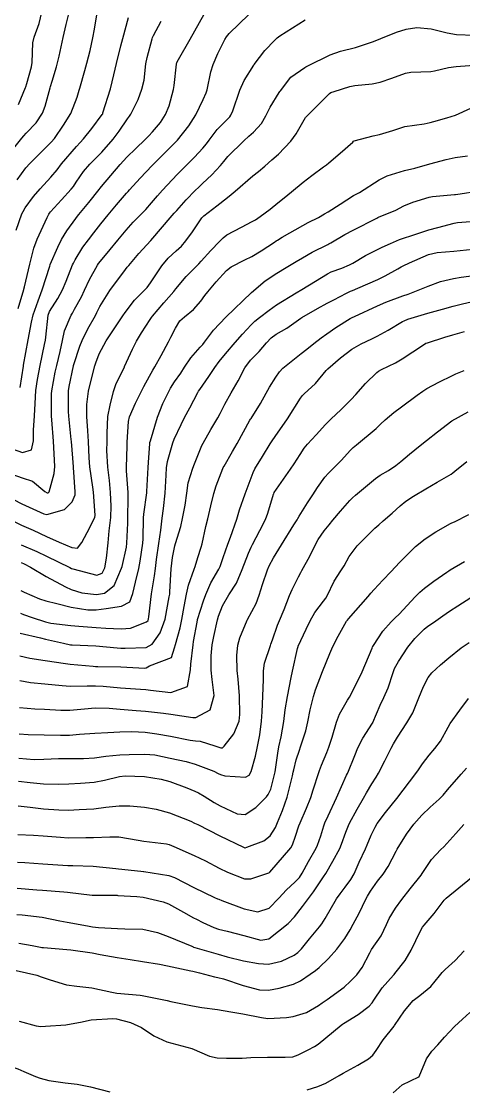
# Model space of a CAD drawing. Header units: metres. Extents: x 307586 to 320046, y 7427249 to 7434250.
# Drawn here: x 319731.2 to 319766.2, y 7429329.7 to 7429414.4 of the extents above; entities that cross this region are included whole.
import ezdxf

# ---------------------------------------------------------------- set-up
doc = ezdxf.new("R2010")
doc.units = ezdxf.units.M
doc.header["$MEASUREMENT"] = 0
doc.layers.add('Curvas de Nivel 1m', color=11, linetype='Continuous')
doc.layers.add('Curvas de Nivel 5m', color=15, linetype='Continuous')

msp = doc.modelspace()

# ---------------------------------------------------------------- linework, layer by layer
at = {"layer": 'Curvas de Nivel 1m', "flags": 128}
for points, elevation in [([(319730.482, 7429404.193), (319731.23, 7429405.113), (319731.383, 7429405.294), (319731.569, 7429405.489), (319732.359, 7429406.324), (319732.855, 7429407.097), (319733.063, 7429407.631), (319733.475, 7429409.091), (319733.505, 7429409.201), (319733.621, 7429409.624), (319733.959, 7429410.765), (319734.049, 7429411.084), (319734.177, 7429411.611), (319734.489, 7429413.078), (319734.727, 7429414.128), (319734.986, 7429415.07)], 839), ([(319730.946, 7429407.77), (319731.513, 7429409.111), (319731.54, 7429409.184), (319731.618, 7429409.435), (319731.976, 7429410.769), (319732.033, 7429411.106), (319732.107, 7429412.657), (319732.197, 7429413.105), (319732.585, 7429414.19), (319732.82, 7429415.099)], 838), ([(319729.649, 7429380.755), (319731.269, 7429380.189), (319731.982, 7429380.389), (319732.152, 7429381.097), (319732.15, 7429381.955), (319732.226, 7429383.096), (319732.278, 7429384.06), (319732.335, 7429385.095), (319732.454, 7429385.975), (319732.678, 7429387.09), (319733.03, 7429388.745), (319733.099, 7429389.084), (319733.131, 7429389.329), (319733.31, 7429391.081), (319733.406, 7429391.353), (319734.085, 7429392.405), (319734.448, 7429393.07), (319734.735, 7429393.761), (319735.248, 7429395.062), (319735.311, 7429395.195), (319735.449, 7429395.453), (319736.067, 7429396.451), (319736.504, 7429397.05), (319736.929, 7429397.595), (319737.486, 7429398.303), (319738.069, 7429399.031), (319738.718, 7429399.808), (319739.519, 7429400.738), (319739.647, 7429400.882), (319739.766, 7429401.008), (319740.606, 7429401.926), (319741.542, 7429402.934), (319741.599, 7429402.989), (319743.563, 7429404.936), (319744.452, 7429406.084), (319745.001, 7429406.949), (319745.605, 7429408.159), (319745.843, 7429408.705), (319745.916, 7429408.937), (319746.206, 7429410.363), (319746.382, 7429410.933), (319746.769, 7429411.812), (319747.3, 7429412.924), (319747.439, 7429413.149), (319747.668, 7429413.4), (319749.207, 7429414.897)], 844), ([(319730.781, 7429397.816), (319731.229, 7429399.113), (319731.318, 7429399.29), (319731.5, 7429399.582), (319732.142, 7429400.472), (319732.679, 7429401.093), (319733.532, 7429402.009), (319734.013, 7429402.601), (319734.376, 7429403.072), (319735.557, 7429404.453), (319735.854, 7429404.763), (319736.123, 7429405.054), (319736.76, 7429405.863), (319737.592, 7429406.971), (319737.619, 7429407.013), (319737.636, 7429407.039), (319737.655, 7429407.101), (319738.252, 7429409.03), (319738.526, 7429410.13), (319738.737, 7429411.024), (319739.077, 7429412.438), (319739.225, 7429413.017), (319739.68, 7429414.673)], 841), ([(319730.931, 7429391.592), (319731.377, 7429393.11), (319731.388, 7429393.146), (319731.425, 7429393.314), (319731.857, 7429395.104), (319732.184, 7429396.378), (319732.444, 7429397.095), (319733.235, 7429398.829), (319733.353, 7429399.082), (319733.406, 7429399.169), (319733.496, 7429399.268), (319734.371, 7429400.211), (319735.136, 7429401.064), (319735.309, 7429401.278), (319735.528, 7429401.618), (319736.116, 7429402.475), (319736.613, 7429403.049), (319737.08, 7429403.512), (319737.553, 7429403.999), (319738.458, 7429405.027), (319738.932, 7429405.661), (319739.587, 7429406.638), (319739.749, 7429406.85), (319739.867, 7429407.007), (319740.433, 7429408.174), (319740.745, 7429408.999), (319740.906, 7429409.715), (319741.06, 7429410.996), (319741.15, 7429411.493), (319741.548, 7429412.991), (319741.576, 7429413.079), (319741.666, 7429413.256), (319742.267, 7429414.394)], 842), ([(319731.092, 7429385.347), (319731.352, 7429387.021), (319731.363, 7429387.1), (319731.728, 7429389.105), (319731.984, 7429390.511), (319732.131, 7429391.099), (319732.527, 7429392.207), (319732.845, 7429393.089), (319733.442, 7429394.967), (319733.47, 7429395.053), (319733.481, 7429395.08), (319734.067, 7429396.471), (319734.358, 7429397.071), (319734.777, 7429397.77), (319735.49, 7429398.731), (319735.635, 7429398.915), (319735.752, 7429399.057), (319736.543, 7429400.014), (319737.341, 7429401.042), (319737.421, 7429401.144), (319737.525, 7429401.274), (319739.009, 7429403.018), (319739.549, 7429403.609), (319740.263, 7429404.296), (319741.003, 7429404.996), (319741.281, 7429405.279), (319741.572, 7429405.601), (319742.21, 7429406.354), (319742.612, 7429406.98), (319742.898, 7429407.679), (319743.246, 7429408.974), (319743.304, 7429409.287), (319743.477, 7429410.972), (319743.517, 7429411.098), (319743.647, 7429411.35), (319744.56, 7429412.957), (319745.683, 7429414.94)], 843), ([(319729.269, 7429377.13), (319731.218, 7429376.121), (319732.967, 7429375.323), (319733.206, 7429375.282), (319734.616, 7429375.661), (319735.221, 7429376.285), (319735.447, 7429376.841), (319735.463, 7429377.058), (319735.324, 7429378.988), (319735.321, 7429379.059), (319735.263, 7429379.733), (319735.154, 7429381.061), (319735.14, 7429381.206), (319734.951, 7429383.064), (319734.929, 7429383.442), (319734.922, 7429385.064), (319734.964, 7429385.428), (319735.327, 7429387.06), (319735.33, 7429387.083), (319735.354, 7429387.156), (319735.822, 7429388.602), (319735.993, 7429389.054), (319736.441, 7429389.996), (319737.05, 7429391.044), (319737.175, 7429391.273), (319737.41, 7429391.755), (319738.192, 7429393.028), (319739.44, 7429394.698), (319739.58, 7429394.87), (319739.696, 7429395.007), (319740.507, 7429395.95), (319741.45, 7429396.99), (319743.148, 7429398.965), (319743.308, 7429399.151), (319743.499, 7429399.375), (319744.25, 7429400.215), (319744.959, 7429400.946), (319745.241, 7429401.227), (319745.529, 7429401.499), (319746.272, 7429402.197), (319746.961, 7429402.926), (319747.223, 7429403.246), (319747.55, 7429403.643), (319748.815, 7429404.901), (319749.206, 7429405.258), (319749.573, 7429405.59), (319750.205, 7429406.262), (319750.566, 7429406.88), (319750.901, 7429407.576), (319751.611, 7429408.722), (319751.674, 7429408.807), (319751.714, 7429408.869), (319752.551, 7429409.939), (319753.641, 7429410.718), (319753.725, 7429410.765), (319753.878, 7429410.846), (319755.652, 7429411.72), (319756.472, 7429411.995), (319757.658, 7429412.291), (319759.097, 7429412.778), (319759.665, 7429413.01), (319760.92, 7429413.508), (319761.673, 7429413.756), (319762.533, 7429413.883), (319763.678, 7429413.767), (319764.931, 7429413.454), (319765.672, 7429413.324), (319767.075, 7429413.283)], 846), ([(319729.772, 7429375.124), (319731.196, 7429374.422), (319732.11, 7429374.014), (319733.187, 7429373.516), (319734.173, 7429373.07), (319735.179, 7429372.655), (319735.629, 7429372.605), (319735.99, 7429373.052), (319736.389, 7429373.85), (319737.01, 7429375.042), (319737.033, 7429375.214), (319736.894, 7429377.043), (319736.848, 7429377.432), (319736.613, 7429379.046), (319736.553, 7429379.758), (319736.494, 7429381.048), (319736.442, 7429381.898), (319736.378, 7429383.049), (319736.385, 7429383.977), (319736.516, 7429385.048), (319736.671, 7429385.709), (319737.02, 7429387.043), (319737.099, 7429387.299), (319737.362, 7429387.997), (319737.903, 7429389.032), (319738.494, 7429389.916), (319739.223, 7429391.013), (319739.406, 7429391.29), (319740.154, 7429392.264), (319740.9, 7429392.995), (319741.158, 7429393.26), (319741.429, 7429393.636), (319742.313, 7429394.977), (319742.821, 7429395.6), (319743.461, 7429396.181), (319743.875, 7429396.548), (319744.222, 7429396.953), (319744.744, 7429397.684), (319745.491, 7429398.786), (319745.561, 7429398.871), (319745.641, 7429398.939), (319746.688, 7429399.745), (319747.515, 7429400.4), (319747.803, 7429400.631), (319748.127, 7429400.911), (319749.535, 7429402.115), (319749.97, 7429402.454), (319750.475, 7429402.881), (319751.038, 7429403.385), (319751.553, 7429403.841), (319752.551, 7429404.855), (319752.974, 7429405.447), (319753.588, 7429406.553), (319753.708, 7429406.731), (319753.811, 7429406.847), (319755.611, 7429408.639), (319755.713, 7429408.718), (319755.968, 7429408.816), (319757.229, 7429409.193), (319757.62, 7429409.27), (319758.979, 7429409.423), (319759.625, 7429409.546), (319760.536, 7429409.854), (319761.636, 7429410.263), (319762.046, 7429410.336), (319763.638, 7429410.389), (319763.927, 7429410.437), (319765.041, 7429410.709), (319765.644, 7429410.796), (319767.41, 7429410.918)], 847), ([(319731.18, 7429372.864), (319732.413, 7429372.329), (319733.172, 7429371.972), (319735.029, 7429371.061), (319735.162, 7429370.997), (319735.262, 7429370.958), (319737.154, 7429370.457), (319737.579, 7429370.611), (319737.79, 7429371.031), (319737.936, 7429371.794), (319738.053, 7429373.027), (319738.154, 7429373.987), (319738.282, 7429375.024), (319738.307, 7429375.933), (319738.258, 7429377.025), (319738.17, 7429377.954), (319738.036, 7429379.028), (319737.968, 7429380.334), (319737.977, 7429381.03), (319737.977, 7429381.717), (319738.042, 7429383.029), (319738.213, 7429383.927), (319738.482, 7429385.023), (319738.699, 7429385.653), (319739.352, 7429386.957), (319739.368, 7429386.995), (319739.988, 7429388.383), (319740.303, 7429389.001), (319740.711, 7429389.668), (319741.399, 7429390.716), (319741.504, 7429390.886), (319741.58, 7429390.987), (319742.488, 7429392.048), (319743.27, 7429392.962), (319743.425, 7429393.153), (319744.242, 7429394.144), (319745.051, 7429394.944), (319745.254, 7429395.134), (319745.449, 7429395.351), (319746.191, 7429396.204), (319746.891, 7429396.926), (319747.181, 7429397.217), (319747.478, 7429397.446), (319748.634, 7429398.052), (319749.489, 7429398.497), (319749.738, 7429398.64), (319750.108, 7429398.884), (319750.892, 7429399.486), (319751.51, 7429399.98), (319752.004, 7429400.375), (319752.597, 7429400.854), (319753.531, 7429401.624), (319754.212, 7429402.157), (319755.13, 7429402.824), (319755.366, 7429403), (319755.546, 7429403.144), (319756.452, 7429403.913), (319757.447, 7429404.801), (319757.51, 7429404.855), (319757.564, 7429404.884), (319759.059, 7429405.289), (319759.572, 7429405.406), (319760.618, 7429405.719), (319761.582, 7429406.023), (319763.112, 7429406.253), (319763.589, 7429406.35), (319763.873, 7429406.434), (319764.905, 7429406.707), (319765.595, 7429406.936), (319766.807, 7429407.482)], 848), ([(319731.166, 7429371.468), (319731.418, 7429371.359), (319731.905, 7429371.099), (319733.152, 7429370.36), (319734.671, 7429369.534), (319735.137, 7429369.323), (319735.983, 7429369.051), (319737.132, 7429368.914), (319737.77, 7429369.03), (319738.529, 7429369.632), (319739.134, 7429371.01), (319739.164, 7429371.137), (319739.513, 7429372.673), (319739.555, 7429373.006), (319739.618, 7429374.586), (319739.621, 7429375.006), (319739.647, 7429376.586), (319739.642, 7429377.006), (319739.529, 7429378.729), (319739.523, 7429379.007), (319739.57, 7429380.715), (319739.58, 7429381.007), (319739.664, 7429382.642), (319739.746, 7429383.006), (319740.228, 7429384.086), (319740.669, 7429384.997), (319740.894, 7429385.43), (319741.342, 7429386.243), (319741.613, 7429386.722), (319741.764, 7429386.984), (319742.253, 7429387.868), (319742.844, 7429388.968), (319743.026, 7429389.317), (319743.389, 7429390.035), (319743.741, 7429390.614), (319744.109, 7429390.953), (319744.822, 7429391.533), (319745.415, 7429392.191), (319745.73, 7429392.627), (319745.966, 7429392.935), (319746.635, 7429393.724), (319747.44, 7429394.616), (319747.825, 7429394.914), (319748.897, 7429395.452), (319749.456, 7429395.731), (319750.182, 7429396.163), (319751.239, 7429396.872), (319751.379, 7429396.966), (319751.474, 7429397.025), (319751.857, 7429397.244), (319753.486, 7429398.179), (319753.916, 7429398.409), (319754.725, 7429398.828), (319755.215, 7429399.105), (319755.5, 7429399.276), (319756.458, 7429399.861), (319757.519, 7429400.549), (319757.68, 7429400.638), (319757.987, 7429400.793), (319759.533, 7429401.789), (319760.17, 7429402.13), (319761.541, 7429402.535), (319762.368, 7429402.738), (319763.548, 7429403.061), (319764.842, 7429403.418), (319765.556, 7429403.571), (319766.551, 7429403.697)], 849), ([(319731.116, 7429367.458), (319731.355, 7429367.346), (319732.03, 7429367.096), (319733.108, 7429366.756), (319733.521, 7429366.662), (319735.104, 7429366.458), (319735.75, 7429366.406), (319737.102, 7429366.309), (319737.879, 7429366.251), (319739.101, 7429366.205), (319739.836, 7429366.268), (319741.109, 7429366.748), (319741.225, 7429366.874), (319741.268, 7429366.988), (319741.296, 7429367.169), (319741.495, 7429368.985), (319741.734, 7429370.401), (319741.813, 7429370.98), (319741.896, 7429371.705), (319742.089, 7429372.976), (319742.24, 7429374.02), (319742.342, 7429374.973), (319742.44, 7429375.747), (319742.591, 7429376.97), (319742.664, 7429378.385), (319742.689, 7429378.968), (319742.758, 7429379.47), (319743.18, 7429380.962), (319743.286, 7429381.236), (319743.839, 7429382.413), (319744.117, 7429382.952), (319744.526, 7429383.732), (319745.164, 7429384.942), (319745.224, 7429385.042), (319745.327, 7429385.186), (319746.052, 7429386.223), (319746.52, 7429386.928), (319746.872, 7429387.411), (319747.364, 7429388.005), (319748.129, 7429388.909), (319748.714, 7429389.569), (319749.394, 7429390.31), (319749.69, 7429390.596), (319750.047, 7429390.884), (319750.815, 7429391.47), (319751.413, 7429391.892), (319752.974, 7429392.847), (319753.426, 7429393.12), (319754.488, 7429393.774), (319755.438, 7429394.351), (319755.751, 7429394.506), (319756.575, 7429394.809), (319757.192, 7429395.057), (319757.449, 7429395.199), (319758.453, 7429395.79), (319759.466, 7429396.304), (319759.779, 7429396.457), (319760.449, 7429396.76), (319761.161, 7429397.068), (319761.477, 7429397.175), (319762.127, 7429397.388), (319763.484, 7429397.828), (319764.184, 7429398.015), (319765.49, 7429398.375), (319765.76, 7429398.428), (319767.492, 7429398.555)], 851), ([(319731.094, 7429365.848), (319732.689, 7429365.485), (319733.088, 7429365.395), (319734.531, 7429365.066), (319735.082, 7429364.942), (319735.208, 7429364.932), (319737.081, 7429364.865), (319738.77, 7429364.705), (319739.08, 7429364.682), (319739.421, 7429364.666), (319741.08, 7429364.731), (319741.549, 7429364.983), (319742.187, 7429365.884), (319742.574, 7429366.968), (319742.91, 7429368.743), (319742.944, 7429368.963), (319742.959, 7429369.139), (319743.065, 7429370.961), (319743.172, 7429371.869), (319743.362, 7429372.777), (319743.414, 7429372.958), (319743.828, 7429374.323), (319743.97, 7429374.952), (319744.163, 7429376.006), (319744.288, 7429376.949), (319744.413, 7429377.776), (319744.781, 7429378.945), (319744.919, 7429379.282), (319745.272, 7429380.21), (319745.484, 7429380.734), (319745.584, 7429380.937), (319746.212, 7429382.013), (319746.759, 7429382.925), (319746.954, 7429383.276), (319747.314, 7429384.006), (319747.825, 7429384.912), (319748.37, 7429385.872), (319748.898, 7429386.897), (319749.359, 7429387.507), (319750.046, 7429388.203), (319750.602, 7429388.878), (319750.973, 7429389.28), (319751.383, 7429389.561), (319752.215, 7429390.033), (319753.345, 7429390.841), (319753.403, 7429390.882), (319754.649, 7429391.59), (319755.415, 7429392.011), (319755.944, 7429392.289), (319756.95, 7429392.805), (319757.264, 7429392.963), (319757.425, 7429393.034), (319757.855, 7429393.221), (319759.434, 7429393.911), (319760.018, 7429394.184), (319761.015, 7429394.754), (319761.284, 7429394.913), (319761.447, 7429394.995), (319761.939, 7429395.231), (319763.464, 7429395.878), (319764.144, 7429396.035), (319765.467, 7429396.15), (319765.963, 7429396.2), (319767.47, 7429396.369)], 852), ([(319731.072, 7429364.056), (319731.857, 7429363.884), (319733.069, 7429363.698), (319734.679, 7429363.451), (319735.066, 7429363.399), (319736.871, 7429363.235), (319737.065, 7429363.221), (319737.245, 7429363.217), (319739.065, 7429363.198), (319740.968, 7429363.086), (319741.064, 7429363.109), (319741.35, 7429363.27), (319743.073, 7429363.938), (319743.329, 7429364.709), (319743.391, 7429364.957), (319743.762, 7429366.295), (319743.901, 7429366.952), (319744.091, 7429367.982), (319744.277, 7429368.949), (319744.433, 7429369.658), (319744.87, 7429370.943), (319744.95, 7429371.158), (319745.172, 7429371.853), (319745.439, 7429372.679), (319745.507, 7429372.937), (319745.804, 7429374.327), (319745.954, 7429374.932), (319746.2, 7429375.949), (319746.434, 7429376.928), (319746.634, 7429377.531), (319747.158, 7429378.921), (319747.188, 7429378.986), (319747.256, 7429379.112), (319747.917, 7429380.266), (319748.283, 7429380.905), (319749.301, 7429382.745), (319749.354, 7429382.838), (319749.387, 7429382.889), (319750.139, 7429384.058), (319750.596, 7429384.877), (319750.849, 7429385.356), (319751.342, 7429386.156), (319751.64, 7429386.574), (319751.914, 7429386.862), (319753.365, 7429388.037), (319753.814, 7429388.39), (319754.373, 7429388.83), (319754.94, 7429389.264), (319755.385, 7429389.599), (319756.102, 7429390.103), (319757.24, 7429390.802), (319757.346, 7429390.858), (319757.404, 7429390.888), (319757.576, 7429390.969), (319759.413, 7429391.823), (319760.073, 7429392.107), (319761.421, 7429392.596), (319761.845, 7429392.744), (319763.433, 7429393.38), (319764.414, 7429393.735), (319765.442, 7429393.984), (319766.048, 7429394.089), (319767.447, 7429394.277)], 853), ([(319731.053, 7429362.104), (319731.906, 7429361.951), (319733.05, 7429361.832), (319734.417, 7429361.699), (319735.049, 7429361.666), (319736.406, 7429361.69), (319737.049, 7429361.688), (319737.669, 7429361.65), (319739.048, 7429361.514), (319740.629, 7429361.412), (319741.047, 7429361.391), (319741.409, 7429361.347), (319743.045, 7429361.148), (319744.355, 7429361.642), (319744.599, 7429362.945), (319744.608, 7429363.404), (319744.798, 7429364.943), (319744.836, 7429365.193), (319745.11, 7429366.742), (319745.138, 7429366.914), (319745.148, 7429366.94), (319745.633, 7429368.429), (319745.806, 7429368.933), (319746.214, 7429369.862), (319746.833, 7429370.923), (319746.938, 7429371.149), (319747.172, 7429371.86), (319747.539, 7429372.915), (319747.754, 7429373.477), (319748.261, 7429374.904), (319748.486, 7429375.629), (319748.924, 7429376.895), (319749.242, 7429377.751), (319749.551, 7429378.586), (319749.699, 7429378.886), (319750.287, 7429379.861), (319750.907, 7429380.874), (319751.051, 7429381.106), (319751.289, 7429381.457), (319752.285, 7429382.855), (319753.32, 7429384.498), (319753.461, 7429384.699), (319753.601, 7429384.837), (319754.5, 7429385.664), (319755.351, 7429386.673), (319755.414, 7429386.757), (319755.467, 7429386.819), (319756.482, 7429387.689), (319757.369, 7429388.365), (319758.109, 7429388.789), (319758.969, 7429389.186), (319759.382, 7429389.395), (319760.264, 7429389.887), (319761.4, 7429390.559), (319761.527, 7429390.622), (319761.827, 7429390.744), (319763.408, 7429391.229), (319764.573, 7429391.547), (319765.414, 7429391.782), (319766.137, 7429391.972), (319767.419, 7429392.263)], 854), ([(319731.001, 7429357.891), (319731.72, 7429357.819), (319733, 7429357.804), (319734.296, 7429357.771), (319735, 7429357.784), (319735.794, 7429357.841), (319737.002, 7429357.926), (319738.038, 7429357.984), (319739.003, 7429358.029), (319739.949, 7429358.055), (319741.003, 7429358.011), (319741.919, 7429357.893), (319743, 7429357.695), (319744.566, 7429357.376), (319744.997, 7429357.336), (319745.361, 7429357.299), (319746.529, 7429356.917), (319746.991, 7429356.777), (319747.118, 7429356.782), (319747.265, 7429356.907), (319748.017, 7429357.886), (319748.436, 7429358.896), (319748.496, 7429359.422), (319748.464, 7429360.899), (319748.373, 7429362.217), (319748.301, 7429362.901), (319748.258, 7429364.086), (319748.331, 7429364.901), (319748.498, 7429365.493), (319749.089, 7429366.89), (319749.113, 7429366.94), (319749.784, 7429368.225), (319750.036, 7429368.881), (319750.297, 7429369.727), (319750.687, 7429370.875), (319750.831, 7429371.208), (319751.173, 7429371.84), (319751.795, 7429372.861), (319752.791, 7429374.439), (319753.036, 7429374.843), (319753.097, 7429374.95), (319753.207, 7429375.137), (319753.863, 7429376.194), (319754.275, 7429376.83), (319754.659, 7429377.405), (319755.247, 7429378.235), (319755.52, 7429378.547), (319755.795, 7429378.815), (319756.531, 7429379.54), (319757.276, 7429380.372), (319757.493, 7429380.583), (319757.741, 7429380.793), (319759.296, 7429382.099), (319759.645, 7429382.421), (319760.011, 7429382.763), (319760.716, 7429383.349), (319761.313, 7429383.807), (319762.562, 7429384.731), (319763.001, 7429385.052), (319763.331, 7429385.263), (319764.284, 7429385.77), (319765.349, 7429386.29), (319765.63, 7429386.417), (319766.282, 7429386.691)], 856), ([(319730.976, 7429355.958), (319732.212, 7429355.854), (319732.975, 7429355.862), (319734.125, 7429355.92), (319734.976, 7429355.926), (319736.1, 7429355.919), (319736.977, 7429355.98), (319737.889, 7429356.111), (319738.981, 7429356.211), (319739.734, 7429356.25), (319740.982, 7429356.279), (319741.756, 7429356.203), (319742.978, 7429355.961), (319744.236, 7429355.685), (319744.971, 7429355.479), (319746.428, 7429354.918), (319746.79, 7429354.741), (319746.96, 7429354.657), (319747.311, 7429354.555), (319748.958, 7429354.433), (319749.24, 7429354.607), (319749.393, 7429354.886), (319749.748, 7429356.115), (319749.899, 7429356.881), (319750.074, 7429357.808), (319750.228, 7429358.878), (319750.272, 7429359.63), (319750.327, 7429360.877), (319750.377, 7429362.198), (319750.382, 7429362.877), (319750.453, 7429363.492), (319750.921, 7429364.872), (319750.97, 7429364.986), (319751.09, 7429365.321), (319751.486, 7429366.485), (319751.633, 7429366.862), (319752.01, 7429367.745), (319752.443, 7429368.85), (319752.652, 7429369.336), (319753.155, 7429370.316), (319753.335, 7429370.663), (319753.428, 7429370.837), (319754.036, 7429371.97), (319754.46, 7429372.827), (319754.718, 7429373.295), (319755.194, 7429373.966), (319755.578, 7429374.438), (319755.881, 7429374.813), (319756.475, 7429375.546), (319757.227, 7429376.385), (319757.435, 7429376.592), (319757.665, 7429376.794), (319759.246, 7429378.117), (319759.628, 7429378.387), (319760.278, 7429378.76), (319760.87, 7429379.143), (319761.264, 7429379.475), (319761.948, 7429380.065), (319762.786, 7429380.727), (319763.287, 7429381.123), (319764.175, 7429381.83), (319765.303, 7429382.7), (319766.585, 7429383.417)], 857), ([(319730.953, 7429354.117), (319731.883, 7429354.027), (319732.951, 7429353.922), (319734.125, 7429353.894), (319734.952, 7429353.927), (319735.874, 7429353.968), (319736.953, 7429354.055), (319737.77, 7429354.206), (319738.958, 7429354.495), (319739.413, 7429354.55), (319740.958, 7429354.488), (319742.266, 7429354.281), (319742.954, 7429354.09), (319744.288, 7429353.608), (319744.947, 7429353.346), (319745.221, 7429353.212), (319745.684, 7429352.929), (319746.46, 7429352.439), (319746.936, 7429352.171), (319748.292, 7429351.534), (319748.929, 7429351.496), (319749.781, 7429352.035), (319750.608, 7429352.873), (319750.759, 7429353.058), (319750.949, 7429353.481), (319751.297, 7429354.865), (319751.506, 7429356.342), (319751.6, 7429356.861), (319751.789, 7429357.646), (319751.993, 7429358.855), (319752.107, 7429359.773), (319752.273, 7429360.852), (319752.568, 7429362.357), (319752.665, 7429362.846), (319753.081, 7429364.636), (319753.122, 7429364.8), (319753.137, 7429364.839), (319753.758, 7429366.179), (319754.075, 7429366.83), (319754.456, 7429367.49), (319755.129, 7429368.391), (319755.316, 7429368.633), (319755.421, 7429368.817), (319755.971, 7429369.991), (319756.5, 7429370.807), (319756.764, 7429371.207), (319757.174, 7429371.934), (319757.797, 7429372.791), (319759.197, 7429374.187), (319759.51, 7429374.457), (319759.873, 7429374.763), (319760.584, 7429375.385), (319761.221, 7429375.952), (319761.657, 7429376.313), (319762.265, 7429376.735), (319763.239, 7429377.312), (319764.131, 7429377.824), (319765.251, 7429378.479), (319765.387, 7429378.563), (319765.554, 7429378.697), (319766.487, 7429379.466)], 858), ([(319730.933, 7429352.162), (319731.892, 7429352.055), (319732.932, 7429351.943), (319734.148, 7429351.851), (319734.931, 7429351.836), (319735.756, 7429351.873), (319736.932, 7429351.946), (319737.887, 7429352.067), (319738.935, 7429352.174), (319739.775, 7429352.161), (319740.934, 7429352.06), (319741.866, 7429351.91), (319742.929, 7429351.614), (319744.617, 7429350.943), (319744.921, 7429350.807), (319745.168, 7429350.687), (319746.906, 7429349.805), (319748.791, 7429348.891), (319748.893, 7429348.85), (319748.931, 7429348.852), (319749.054, 7429348.888), (319750.39, 7429349.385), (319750.907, 7429349.799), (319751.322, 7429350.459), (319751.498, 7429350.861), (319751.883, 7429351.807), (319752.263, 7429352.85), (319752.673, 7429354.557), (319752.729, 7429354.844), (319752.771, 7429355.038), (319752.978, 7429355.823), (319753.232, 7429356.594), (319753.322, 7429356.837), (319753.733, 7429358.105), (319753.898, 7429358.831), (319754.077, 7429359.779), (319754.328, 7429360.827), (319754.499, 7429361.375), (319755.063, 7429362.82), (319755.633, 7429364.259), (319755.867, 7429364.812), (319756.288, 7429365.615), (319756.966, 7429366.801), (319757.026, 7429366.889), (319757.115, 7429367.009), (319758.666, 7429368.777), (319758.884, 7429369.027), (319759.141, 7429369.322), (319759.845, 7429370.07), (319760.506, 7429370.757), (319760.82, 7429371.1), (319761.17, 7429371.479), (319762.436, 7429372.731), (319763.189, 7429373.347), (319764.024, 7429373.883), (319765.211, 7429374.554), (319765.31, 7429374.6), (319765.514, 7429374.697), (319766.647, 7429375.257)], 859), ([(319730.879, 7429347.71), (319731.453, 7429347.675), (319732.878, 7429347.576), (319734.485, 7429347.456), (319734.877, 7429347.437), (319735.256, 7429347.433), (319736.876, 7429347.376), (319738.685, 7429347.201), (319738.875, 7429347.183), (319740.648, 7429346.992), (319740.873, 7429346.966), (319740.896, 7429346.966), (319742.868, 7429346.66), (319743.327, 7429346.495), (319744.854, 7429345.708), (319746.504, 7429344.915), (319746.74, 7429344.81), (319746.841, 7429344.767), (319747.074, 7429344.675), (319748.834, 7429343.998), (319749.937, 7429343.774), (319750.835, 7429344.065), (319751.604, 7429344.859), (319752.19, 7429345.513), (319752.862, 7429346.115), (319753.221, 7429346.483), (319753.444, 7429346.834), (319753.943, 7429347.769), (319754.564, 7429348.823), (319754.668, 7429349.051), (319754.908, 7429349.795), (319755.153, 7429350.583), (319755.242, 7429350.815), (319755.5, 7429351.383), (319756.153, 7429352.802), (319756.961, 7429354.598), (319757.025, 7429354.726), (319757.052, 7429354.789), (319757.605, 7429356.163), (319757.858, 7429356.781), (319758.239, 7429357.539), (319759.012, 7429358.724), (319759.03, 7429358.753), (319759.04, 7429358.77), (319759.636, 7429360.162), (319759.927, 7429360.761), (319760.27, 7429361.538), (319760.649, 7429362.754), (319760.763, 7429363.056), (319761.072, 7429363.614), (319761.814, 7429364.739), (319762.374, 7429365.451), (319763.105, 7429366.187), (319763.405, 7429366.421), (319763.842, 7429366.713), (319764.591, 7429367.232), (319765.122, 7429367.606), (319765.78, 7429368.04), (319766.816, 7429368.683)], 861), ([(319730.851, 7429345.648), (319732.422, 7429345.514), (319732.849, 7429345.477), (319734.559, 7429345.352), (319734.847, 7429345.323), (319736.792, 7429345.082), (319736.844, 7429345.079), (319738.779, 7429345.076), (319738.844, 7429345.074), (319740.343, 7429344.995), (319740.842, 7429344.933), (319742.43, 7429344.558), (319742.837, 7429344.405), (319744.033, 7429343.746), (319744.827, 7429343.3), (319745.065, 7429343.176), (319745.565, 7429342.929), (319746.429, 7429342.525), (319746.818, 7429342.396), (319747.49, 7429342.23), (319748.813, 7429341.898), (319750.165, 7429341.521), (319750.81, 7429341.619), (319752.344, 7429342.847), (319752.828, 7429343.381), (319753.474, 7429344.196), (319753.949, 7429344.829), (319754.332, 7429345.344), (319754.863, 7429346.14), (319755.14, 7429346.545), (319755.316, 7429346.813), (319755.875, 7429347.797), (319756.425, 7429348.797), (319756.57, 7429349.123), (319756.913, 7429350.096), (319757.102, 7429350.606), (319757.185, 7429350.787), (319757.796, 7429351.919), (319758.295, 7429352.776), (319758.53, 7429353.192), (319758.954, 7429353.913), (319759.294, 7429354.432), (319759.503, 7429354.765), (319760.005, 7429355.732), (319760.503, 7429356.755), (319760.675, 7429357.075), (319761.002, 7429357.608), (319761.746, 7429358.739), (319762.203, 7429359.554), (319762.696, 7429360.725), (319763.052, 7429361.642), (319763.42, 7429362.356), (319763.714, 7429362.713), (319764.415, 7429363.361), (319765.075, 7429363.917), (319766.056, 7429364.69), (319766.668, 7429365.114)], 862), ([(319730.827, 7429343.568), (319731.255, 7429343.531), (319732.826, 7429343.341), (319734.242, 7429343.066), (319734.822, 7429342.945), (319736.429, 7429342.646), (319736.819, 7429342.589), (319737.307, 7429342.536), (319738.817, 7429342.437), (319739.396, 7429342.426), (319740.817, 7429342.396), (319741.965, 7429342.124), (319742.811, 7429341.806), (319744.709, 7429341.036), (319744.803, 7429340.986), (319744.837, 7429340.974), (319744.945, 7429340.938), (319746.795, 7429340.402), (319747.506, 7429340.189), (319748.788, 7429339.885), (319749.99, 7429339.673), (319750.784, 7429339.622), (319751.796, 7429339.847), (319752.795, 7429340.323), (319753.104, 7429340.531), (319753.389, 7429340.834), (319754.011, 7429341.628), (319754.821, 7429342.582), (319755, 7429342.817), (319755.253, 7429343.24), (319756.17, 7429344.8), (319756.444, 7429345.201), (319756.857, 7429345.719), (319757.311, 7429346.341), (319757.551, 7429346.783), (319757.959, 7429347.702), (319758.45, 7429348.774), (319758.586, 7429349.085), (319758.909, 7429349.839), (319759.217, 7429350.469), (319759.393, 7429350.765), (319760.044, 7429351.646), (319760.943, 7429352.75), (319762.457, 7429354.728), (319762.666, 7429355.026), (319762.974, 7429355.489), (319763.508, 7429356.191), (319763.969, 7429356.71), (319764.409, 7429357.296), (319765.01, 7429358.404), (319765.184, 7429358.697), (319765.946, 7429359.769), (319766.631, 7429360.676)], 863), ([(319730.981, 7429341.292), (319732.032, 7429341.092), (319732.689, 7429340.969), (319732.801, 7429340.951), (319732.944, 7429340.936), (319734.799, 7429340.777), (319735.108, 7429340.746), (319736.795, 7429340.511), (319737.42, 7429340.397), (319738.79, 7429340.137), (319739.811, 7429339.977), (319740.785, 7429339.827), (319742.139, 7429339.613), (319742.781, 7429339.496), (319744.621, 7429339.096), (319744.775, 7429339.06), (319745.312, 7429338.932), (319746.481, 7429338.626), (319746.769, 7429338.567), (319747.217, 7429338.457), (319748.763, 7429337.939), (319750.061, 7429337.576), (319750.76, 7429337.548), (319751.62, 7429337.716), (319752.765, 7429338.021), (319753.299, 7429338.304), (319754.07, 7429338.827), (319754.485, 7429339.115), (319754.781, 7429339.366), (319755.525, 7429340.076), (319756.189, 7429340.799), (319756.811, 7429341.641), (319757.256, 7429342.348), (319757.494, 7429342.783), (319757.946, 7429343.665), (319758.482, 7429344.774), (319758.609, 7429345.01), (319758.852, 7429345.407), (319759.419, 7429346.21), (319759.857, 7429346.76), (319760.268, 7429347.368), (319760.891, 7429348.568), (319760.984, 7429348.749), (319761.712, 7429349.937), (319762.304, 7429350.729), (319762.93, 7429351.424), (319763.587, 7429352.063), (319764.312, 7429352.706), (319764.62, 7429353.029), (319764.95, 7429353.448), (319766.049, 7429354.684), (319766.478, 7429355.17)], 864), ([(319731.018, 7429335.106), (319732.361, 7429334.727), (319732.719, 7429334.687), (319733.096, 7429334.7), (319734.72, 7429334.812), (319736.006, 7429335.041), (319736.573, 7429335.185), (319736.726, 7429335.209), (319738.437, 7429335.303), (319738.727, 7429335.276), (319739.845, 7429334.999), (319740.719, 7429334.592), (319741.678, 7429333.941), (319742.708, 7429333.452), (319744.703, 7429332.94), (319746.096, 7429332.318), (319746.696, 7429332.18), (319747.445, 7429332.153), (319748.696, 7429332.178), (319749.368, 7429332.211), (319750.697, 7429332.254), (319752.082, 7429332.234), (319752.697, 7429332.285), (319753.113, 7429332.421), (319753.914, 7429332.828), (319754.432, 7429333.096), (319754.708, 7429333.279), (319756.543, 7429334.793), (319756.644, 7429334.871), (319756.725, 7429334.918), (319757.88, 7429335.634), (319758.746, 7429336.289), (319758.977, 7429336.54), (319759.124, 7429336.766), (319759.784, 7429337.739), (319760.674, 7429338.751), (319760.722, 7429338.802), (319760.775, 7429338.871), (319761.614, 7429339.914), (319762.092, 7429340.731), (319762.818, 7429342.264), (319762.981, 7429342.559), (319763.117, 7429342.717), (319763.914, 7429343.627), (319764.705, 7429344.701), (319764.766, 7429344.778), (319764.845, 7429344.862), (319765.864, 7429345.679), (319766.87, 7429346.487)], 866), ([(319753.833, 7429329.661), (319754.67, 7429329.93), (319755.31, 7429330.174), (319756.373, 7429330.795), (319756.685, 7429330.982), (319757.865, 7429331.604), (319758.696, 7429332.102), (319759.055, 7429332.411), (319759.314, 7429332.764), (319759.856, 7429333.614), (319760.722, 7429334.698), (319760.763, 7429334.749), (319761.548, 7429335.93), (319762.241, 7429336.728), (319762.757, 7429337.137), (319763.629, 7429337.847), (319764.324, 7429338.704), (319764.527, 7429338.952), (319764.78, 7429339.194), (319765.564, 7429339.916), (319766.279, 7429340.678)], 867), ([(319760.663, 7429329.411), (319761.355, 7429330.058), (319762.682, 7429330.688), (319762.703, 7429330.699), (319762.711, 7429330.72), (319763.297, 7429332.114), (319763.729, 7429332.71), (319764.199, 7429333.214), (319764.714, 7429333.821), (319765.526, 7429334.688), (319766.146, 7429335.264), (319766.74, 7429335.786)], 868), ([(319718.655, 7429329.446), (319720.19, 7429329.702), (319720.659, 7429329.822), (319721.575, 7429330.129), (319722.665, 7429330.44), (319723.325, 7429330.535), (319724.668, 7429330.672), (319726.56, 7429331.04), (319726.672, 7429331.073), (319726.737, 7429331.084), (319727.04, 7429331.146), (319728.402, 7429331.408), (319728.677, 7429331.427), (319730.393, 7429331.397), (319730.677, 7429331.392), (319730.901, 7429331.332), (319731.389, 7429331.099), (319732.306, 7429330.714), (319732.675, 7429330.576), (319733.363, 7429330.383), (319734.67, 7429330.203), (319735.618, 7429330.096), (319736.666, 7429329.905), (319738.187, 7429329.488)], 867)]:
    msp.add_lwpolyline(points, dxfattribs=dict(at, elevation=elevation))
at = {"layer": 'Curvas de Nivel 5m', "flags": 128}
for points, elevation in [([(319730.84, 7429401.807), (319731.539, 7429402.748), (319731.859, 7429403.105), (319733.56, 7429404.791), (319733.811, 7429405.086), (319734.531, 7429406.124), (319735.108, 7429407.067), (319735.606, 7429408.343), (319735.768, 7429408.902), (319735.814, 7429409.058), (319736.217, 7429410.471), (319736.373, 7429411.053), (319736.64, 7429412.064), (319736.857, 7429413.048), (319736.981, 7429413.736), (319737.192, 7429415.045)], 840), ([(319729.61, 7429378.765), (319731.244, 7429378.181), (319732.058, 7429377.915), (319733.046, 7429377.083), (319733.231, 7429376.979), (319733.318, 7429376.993), (319733.38, 7429377.079), (319733.795, 7429378.527), (319733.833, 7429379.074), (319733.757, 7429380.594), (319733.725, 7429381.076), (319733.591, 7429382.786), (319733.577, 7429383.077), (319733.566, 7429384.832), (319733.589, 7429385.077), (319733.877, 7429386.543), (319733.993, 7429387.074), (319734.251, 7429388.184), (319734.433, 7429389.069), (319734.615, 7429389.837), (319735.128, 7429391.063), (319735.229, 7429391.238), (319735.408, 7429391.545), (319735.949, 7429392.523), (319736.19, 7429393.052), (319736.576, 7429393.904), (319737.22, 7429395.042), (319737.309, 7429395.177), (319737.448, 7429395.352), (319738.221, 7429396.269), (319738.823, 7429397.02), (319739.481, 7429397.82), (319740.055, 7429398.437), (319740.602, 7429398.999), (319741.04, 7429399.454), (319741.508, 7429399.972), (319741.978, 7429400.521), (319742.383, 7429400.977), (319743.535, 7429402.212), (319743.904, 7429402.591), (319744.264, 7429402.953), (319744.896, 7429403.6), (319745.557, 7429404.305), (319745.85, 7429404.648), (319746.059, 7429404.935), (319746.704, 7429405.801), (319747.59, 7429406.698), (319747.708, 7429406.802), (319747.796, 7429406.917), (319747.949, 7429407.267), (319748.51, 7429408.907), (319748.849, 7429409.677), (319749.606, 7429410.891), (319749.643, 7429410.942), (319750.492, 7429412.044), (319751.264, 7429412.874), (319751.466, 7429413.071), (319751.666, 7429413.221), (319752.688, 7429413.844), (319753.679, 7429414.48)], 845), ([(319731.135, 7429369.243), (319731.402, 7429369.106), (319732.636, 7429368.595), (319733.126, 7429368.43), (319733.993, 7429368.202), (319735.122, 7429367.934), (319736.452, 7429367.714), (319737.12, 7429367.71), (319737.897, 7429367.805), (319739.123, 7429367.991), (319739.772, 7429368.358), (319740.032, 7429369.001), (319740.23, 7429369.915), (319740.497, 7429370.997), (319740.606, 7429371.558), (319740.806, 7429372.994), (319740.832, 7429373.348), (319740.872, 7429374.993), (319740.898, 7429375.303), (319741.12, 7429376.991), (319741.129, 7429377.096), (319741.234, 7429378.99), (319741.235, 7429379.008), (319741.259, 7429379.379), (319741.359, 7429380.911), (319741.374, 7429380.989), (319741.413, 7429381.117), (319741.969, 7429382.98), (319742.409, 7429384.068), (319742.84, 7429384.967), (319743.011, 7429385.282), (319743.335, 7429385.78), (319743.818, 7429386.483), (319744.119, 7429386.952), (319744.627, 7429387.681), (319745.369, 7429388.534), (319745.559, 7429388.75), (319745.696, 7429388.937), (319746.426, 7429389.891), (319747.403, 7429390.92), (319749.423, 7429392.868), (319750.522, 7429393.789), (319751.438, 7429394.413), (319752.185, 7429394.859), (319752.972, 7429395.326), (319753.455, 7429395.612), (319754.238, 7429396.055), (319755.471, 7429396.677), (319755.566, 7429396.725), (319755.718, 7429396.818), (319756.819, 7429397.467), (319757.483, 7429397.811), (319759.361, 7429398.772), (319759.445, 7429398.82), (319759.494, 7429398.841), (319760.866, 7429399.393), (319761.508, 7429399.733), (319762.21, 7429400.042), (319763.519, 7429400.432), (319763.761, 7429400.476), (319765.522, 7429400.635), (319765.583, 7429400.638), (319765.973, 7429400.696), (319767.301, 7429400.906)], 850), ([(319731.026, 7429359.97), (319732.247, 7429359.87), (319733.024, 7429359.829), (319734.324, 7429359.767), (319735.024, 7429359.769), (319736.198, 7429359.87), (319737.026, 7429359.929), (319738.147, 7429359.902), (319739.025, 7429359.826), (319740.29, 7429359.732), (319741.023, 7429359.683), (319742.461, 7429359.528), (319743.02, 7429359.445), (319744.788, 7429359.17), (319745.016, 7429359.176), (319746.154, 7429359.795), (319746.462, 7429360.926), (319746.307, 7429362.179), (319746.218, 7429362.928), (319746.223, 7429364.077), (319746.31, 7429364.928), (319746.43, 7429365.589), (319746.731, 7429366.924), (319746.819, 7429367.22), (319747.124, 7429368.029), (319747.641, 7429368.912), (319748.225, 7429369.826), (319748.678, 7429370.897), (319749.176, 7429372.193), (319749.396, 7429372.673), (319749.508, 7429372.887), (319750.076, 7429374), (319750.527, 7429374.877), (319750.72, 7429375.366), (319751.168, 7429376.871), (319751.185, 7429376.919), (319751.234, 7429377.002), (319752.513, 7429378.851), (319752.811, 7429379.295), (319753.271, 7429380.023), (319753.599, 7429380.516), (319753.862, 7429380.834), (319754.545, 7429381.573), (319755.299, 7429382.409), (319755.501, 7429382.618), (319755.722, 7429382.816), (319756.534, 7429383.584), (319757.319, 7429384.386), (319757.694, 7429384.794), (319758.472, 7429385.647), (319759.349, 7429386.522), (319759.485, 7429386.635), (319759.723, 7429386.766), (319760.827, 7429387.287), (319761.361, 7429387.602), (319763.049, 7429388.725), (319763.253, 7429388.843), (319763.375, 7429388.89), (319764.749, 7429389.34), (319765.385, 7429389.523), (319766.308, 7429389.771)], 855), ([(319730.905, 7429349.893), (319732.155, 7429349.84), (319732.904, 7429349.787), (319734.292, 7429349.676), (319734.902, 7429349.646), (319736.29, 7429349.651), (319736.902, 7429349.666), (319738.195, 7429349.725), (319738.903, 7429349.714), (319740.436, 7429349.459), (319740.899, 7429349.376), (319742.695, 7429349.164), (319742.895, 7429349.116), (319743.272, 7429348.956), (319744.886, 7429348.232), (319745.778, 7429347.822), (319746.876, 7429347.239), (319747.512, 7429346.904), (319748.865, 7429346.38), (319749.369, 7429346.381), (319750.796, 7429346.871), (319750.853, 7429346.891), (319750.873, 7429346.905), (319752.542, 7429348.845), (319752.672, 7429349.067), (319752.907, 7429349.754), (319753.176, 7429350.581), (319753.273, 7429350.836), (319753.786, 7429351.98), (319754.126, 7429352.828), (319754.323, 7429353.452), (319754.75, 7429354.822), (319754.809, 7429354.978), (319754.971, 7429355.385), (319755.395, 7429356.406), (319755.55, 7429356.812), (319755.814, 7429357.621), (319756.15, 7429358.803), (319756.394, 7429359.427), (319757.039, 7429360.539), (319757.135, 7429360.695), (319757.183, 7429360.789), (319757.339, 7429361.081), (319758.191, 7429362.783), (319758.99, 7429364.679), (319759.023, 7429364.771), (319759.044, 7429364.81), (319759.084, 7429364.875), (319759.845, 7429366.02), (319760.486, 7429366.756), (319760.803, 7429367.066), (319761.119, 7429367.379), (319762.398, 7429368.731), (319762.756, 7429369.108), (319763.144, 7429369.441), (319763.885, 7429369.98), (319764.917, 7429370.702), (319765.057, 7429370.808), (319765.165, 7429370.878), (319766.308, 7429371.552)], 860), ([(319730.773, 7429339.11), (319732.418, 7429338.734), (319732.768, 7429338.623), (319733.471, 7429338.368), (319734.762, 7429337.983), (319735.579, 7429337.865), (319736.76, 7429337.754), (319738.36, 7429337.411), (319738.756, 7429337.328), (319740.591, 7429337.155), (319740.754, 7429337.135), (319740.88, 7429337.114), (319741.546, 7429336.978), (319742.749, 7429336.732), (319743.042, 7429336.663), (319744.743, 7429336.304), (319745.477, 7429336.194), (319746.74, 7429336.018), (319747.785, 7429335.851), (319748.735, 7429335.688), (319750.227, 7429335.379), (319750.73, 7429335.321), (319752.2, 7429335.379), (319752.732, 7429335.457), (319753.778, 7429335.789), (319754.746, 7429336.353), (319755.024, 7429336.541), (319755.435, 7429336.81), (319756.763, 7429337.796), (319757.285, 7429338.268), (319757.784, 7429338.78), (319758.206, 7429339.351), (319758.799, 7429340.525), (319758.885, 7429340.685), (319758.945, 7429340.769), (319759.705, 7429341.87), (319760.12, 7429342.757), (319760.347, 7429343.236), (319760.836, 7429344.049), (319761.332, 7429344.743), (319762.01, 7429345.579), (319762.872, 7429346.676), (319762.891, 7429346.702), (319762.905, 7429346.72), (319763.691, 7429347.905), (319764.434, 7429348.705), (319764.669, 7429348.93), (319764.9, 7429349.189), (319765.614, 7429349.988), (319766.262, 7429350.68)], 865)]:
    msp.add_lwpolyline(points, dxfattribs=dict(at, elevation=elevation))

doc.saveas('drawing.dxf')
